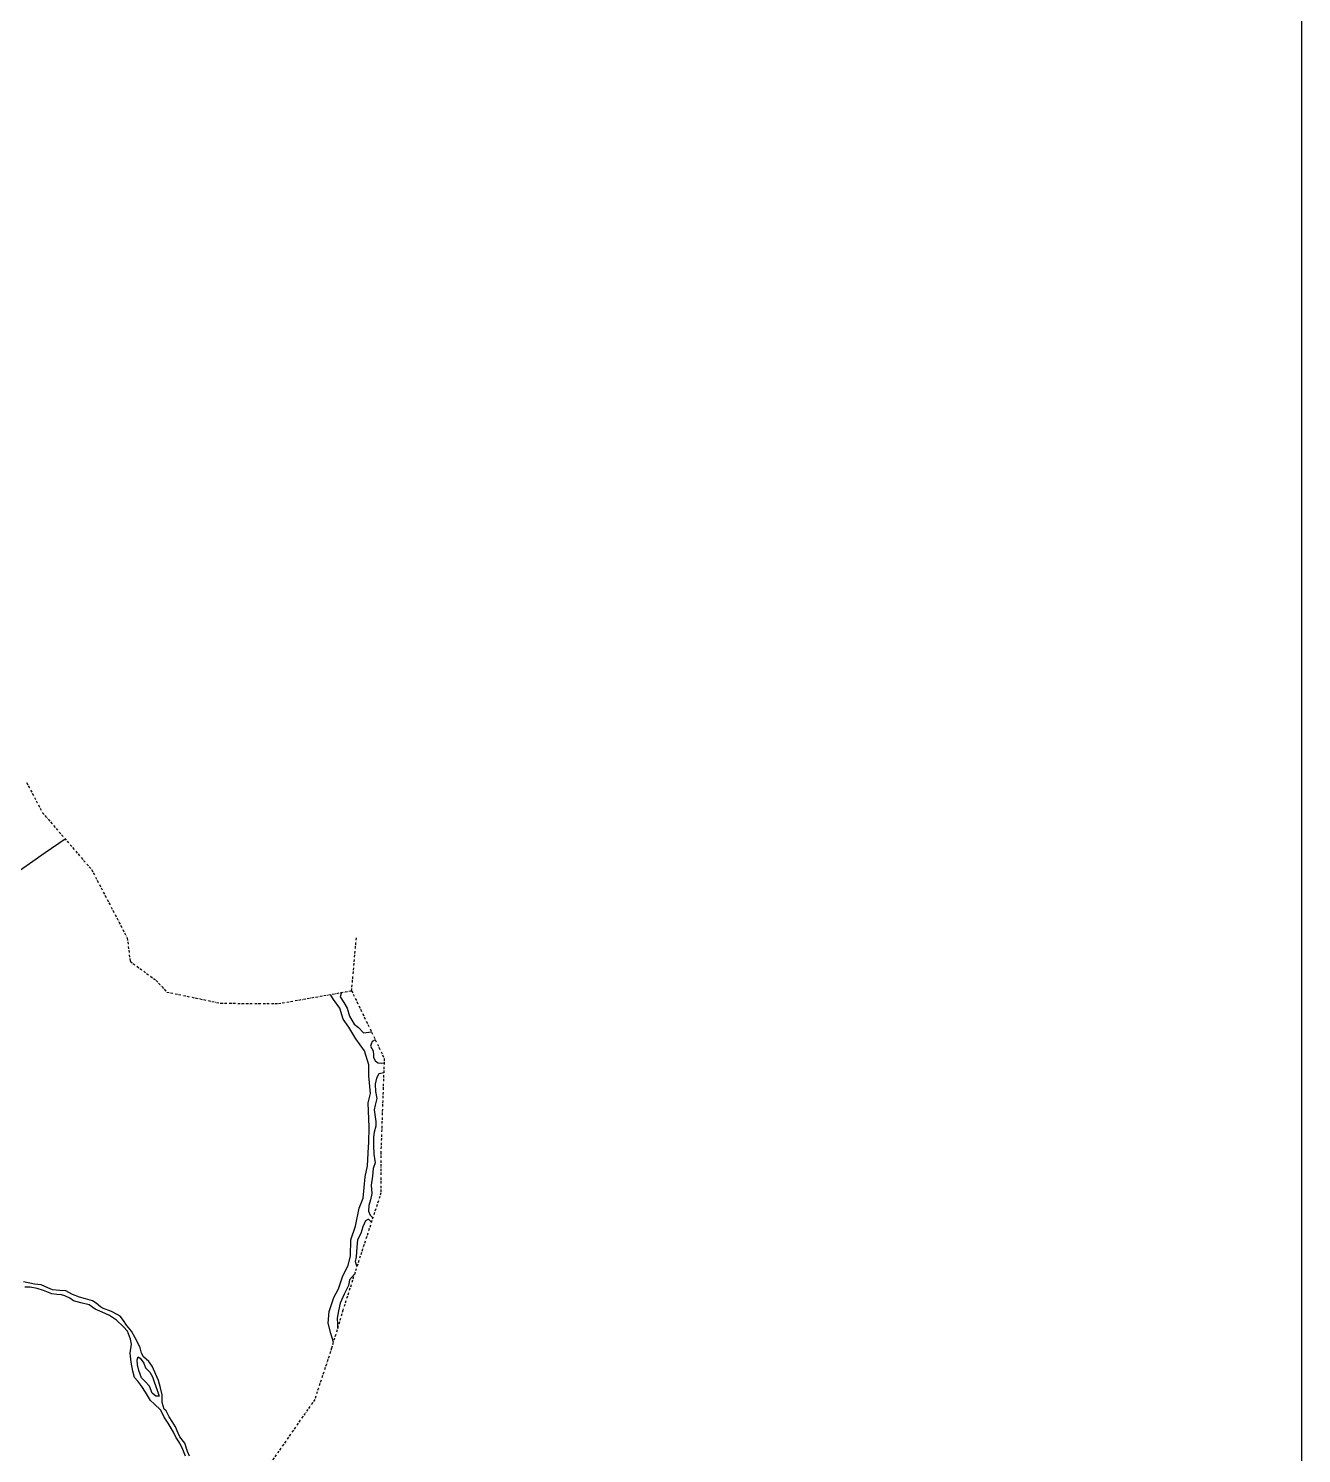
# Model space of a CAD drawing. Header units: inches. Extents: x 304037 to 460575, y 1453943 to 1639883.
# Drawn here: x 347755 to 351372, y 1588310 to 1592359 of the extents above; entities that cross this region are included whole.
import ezdxf

# ---------------------------------------------------------------- set-up
doc = ezdxf.new("R2010")
doc.units = ezdxf.units.IN
doc.header["$MEASUREMENT"] = 0
doc.linetypes.add('ACAD_ISO02W100', pattern=[15, 12, -3])
doc.linetypes.add('BORDER', pattern=[1.75, 0.5, -0.25, 0.5, -0.25, 0, -0.25])
for name, color, linetype in [('CARTTRACK', 30, 'ACAD_ISO02W100'), ('NALA', 4, 'Continuous'), ('WATER_BODY', 4, 'Continuous')]:
    doc.layers.add(name, color=color, linetype=linetype)
doc.layers.add('VILL_BOUNDARY', color=6, linetype='BORDER', lineweight=30)

# ---------------------------------------------------------------- blocks, each defined once
blk = doc.blocks.new('DACHURU')
at = {"layer": 'CARTTRACK'}
blk.add_lwpolyline([(2354.26, 495.37), (2356.32, 496.34), (2365.6, 503.27), (2372.09, 507.81), (2376.23, 510.7)], dxfattribs=at)
at = {"layer": 'NALA'}
for points in [[(2401.92, 382.53), (2401.38, 383.93), (2400.76, 385.27), (2399.91, 386.46), (2399.39, 387.55), (2398.31, 389.37), (2397.44, 390.63), (2396.74, 392.05), (2395.34, 393.37), (2394.62, 394.07), (2393.56, 395.83), (2392.81, 396.96), (2391.98, 398.12), (2391.28, 398.82), (2390.88, 400.14), (2390.56, 402.06), (2390.32, 403.93), (2390.61, 405.75), (2390.39, 406.78), (2389.72, 408.47), (2388.94, 409.36), (2387.45, 410.73), (2385.98, 411.72), (2384.47, 412.37), (2383.03, 412.97), (2381.74, 413.87), (2380.01, 414.3), (2378.49, 414.68), (2377.7, 415.25), (2376.68, 415.73), (2376.01, 415.97), (2375, 416.03), (2373.97, 416.12), (2372.24, 416.85), (2370.96, 417.24), (2369.46, 417.51), (2368.37, 417.51)], [(2402.76, 382.59), (2402.34, 383.53), (2401.78, 385.22), (2400.77, 386.53), (2400.37, 387.3), (2399.85, 388.61), (2399.14, 389.75), (2398.5, 390.73), (2397.88, 391.97), (2397.47, 392.31), (2397.05, 393.68), (2397.04, 395.29), (2396.68, 396.73), (2396.28, 398.28), (2394.91, 401.24), (2394.24, 402.16), (2393.11, 403.16), (2392.71, 403.91), (2392.4, 405.01), (2391.97, 405.9), (2391.35, 407.06), (2390.61, 408.49), (2389.52, 409.74), (2388.89, 410.65), (2388.18, 411.54), (2387.58, 411.9), (2386.43, 412.53), (2384.54, 413.24), (2384.13, 413.52), (2383.22, 414.23), (2382.45, 414.71), (2381, 415.16), (2379.75, 415.47), (2378.28, 416.03), (2376.88, 416.78), (2375.63, 416.85), (2374.11, 416.97), (2373.12, 417.38), (2371.76, 418), (2370.36, 418.11), (2368.12, 418.61)], [(2432.54, 406.38), (2431.97, 408.22), (2431.44, 410.33), (2431.62, 412.79), (2432.61, 415.66), (2433.55, 417.47), (2434.43, 420.22), (2435.54, 422.33), (2436.01, 424.38), (2436.07, 427.66), (2437.01, 430.53), (2437.72, 434.26), (2438.6, 436.37), (2438.95, 440.82), (2439.42, 443.1), (2439.65, 447.03), (2439.71, 447.96), (2439.77, 451.13), (2439.54, 456.21), (2440.01, 458.14), (2439.6, 461.77), (2439.6, 464.05), (2438.72, 466.98), (2436.9, 469.44), (2435.43, 471.9), (2434.2, 473.54), (2433.49, 475.85), (2432.2, 477.61), (2431.57, 478.66)], [(2433.82, 479.06), (2433.55, 478.2), (2434.37, 477.03), (2435.02, 475.8), (2435.55, 474.16), (2436.48, 472.52), (2437.42, 471.81), (2438.43, 470.73), (2440.12, 470.92), (2440.12, 470.92)], [(2440.92, 469.29), (2440.3, 468.93), (2440.06, 468.4), (2439.95, 467.99), (2440.19, 467.44), (2440.5, 466.97), (2440.54, 466.16), (2440.56, 465.7), (2440.67, 465.46), (2441.02, 464.83), (2441.52, 464.48), (2442.31, 464.42), (2442.77, 464.54)], [(2442.71, 462.46), (2441.72, 462.19), (2441.24, 461.3), (2440.92, 460.06), (2441, 458.53), (2441.28, 457.12), (2440.96, 455.72), (2440.76, 454.71), (2441, 453.31), (2441.12, 452.34), (2441.16, 451.34), (2440.8, 450.09), (2440.64, 449.05), (2440.68, 447.36), (2440.72, 445.52), (2441, 443.71), (2440.6, 442.54), (2440.48, 440.93), (2440.19, 439.09), (2440.39, 437.32), (2440.11, 435.99), (2439.75, 434.82), (2439.67, 433.7), (2440.07, 432.86), (2440.59, 432.26)], [(2440.31, 431.38), (2439.75, 431.9), (2439.55, 431.94), (2439.11, 431.66), (2438.54, 430.41), (2438.14, 429.01), (2437.42, 427.72), (2437.3, 426.15), (2437.18, 424.18), (2437.01, 423.22), (2437.35, 422.15)], [(2436.85, 420.55), (2435.84, 419.37), (2435.6, 418.21), (2434.76, 416.36), (2433.91, 414.51), (2433.55, 412.9), (2433.31, 411.37), (2433.39, 410.13), (2433.41, 409.36)]]:
    blk.add_lwpolyline(points, dxfattribs=at)
blk.add_lwpolyline([(2395.73, 394.98), (2394.93, 395.6), (2394.37, 397.09), (2393.47, 398), (2392.69, 398.79), (2392.18, 400.27), (2391.86, 401.51), (2391.81, 402.54), (2392.02, 403.11), (2392.02, 403.11), (2392.42, 402.87), (2393.17, 401.83), (2393.55, 400.86), (2394.47, 399.96), (2394.98, 399.02), (2395.31, 398.14), (2396.08, 396), (2396.37, 394.96)], close=True, dxfattribs=at)
at = {"layer": 'VILL_BOUNDARY', "lineweight": -3}
blk.add_lwpolyline([(2368.18, 522.36), (2371.54, 516.09), (2381.78, 504.34), (2389.28, 490.14), (2389.88, 485.33), (2395.31, 481.39), (2397.55, 478.98), (2408.79, 476.71), (2420.78, 476.71), (2435.95, 479.45), (2442.8, 465.44), (2442.2, 445.98), (2442.27, 437.47), (2438.27, 425.05), (2434.49, 413.05), (2432.19, 405.17), (2428.73, 394.48), (2415.75, 375.61)], dxfattribs=at)
at = {"layer": 'VILL_BOUNDARY'}
blk.add_lwpolyline([(2435.95, 479.45), (2436.89, 490.55)], dxfattribs=at)

msp = doc.modelspace()

# ---------------------------------------------------------------- linework, layer by layer
at = {"color": 0}
msp.add_lwpolyline([(310653.5, 1581572.4), (310653.5, 1609947.6), (351372, 1609947.6), (351372, 1581572.4)], close=True, dxfattribs=at)

# ---------------------------------------------------------------- block references
at = {"layer": 'WATER_BODY', "xscale": 13.67202502436796, "yscale": 13.67202502433065, "zscale": 13.67202502438499, "rotation": 359.6973965392478}
msp.add_blockref('DACHURU', (315334.9, 1583245.7), dxfattribs=at)

doc.saveas('drawing.dxf')
